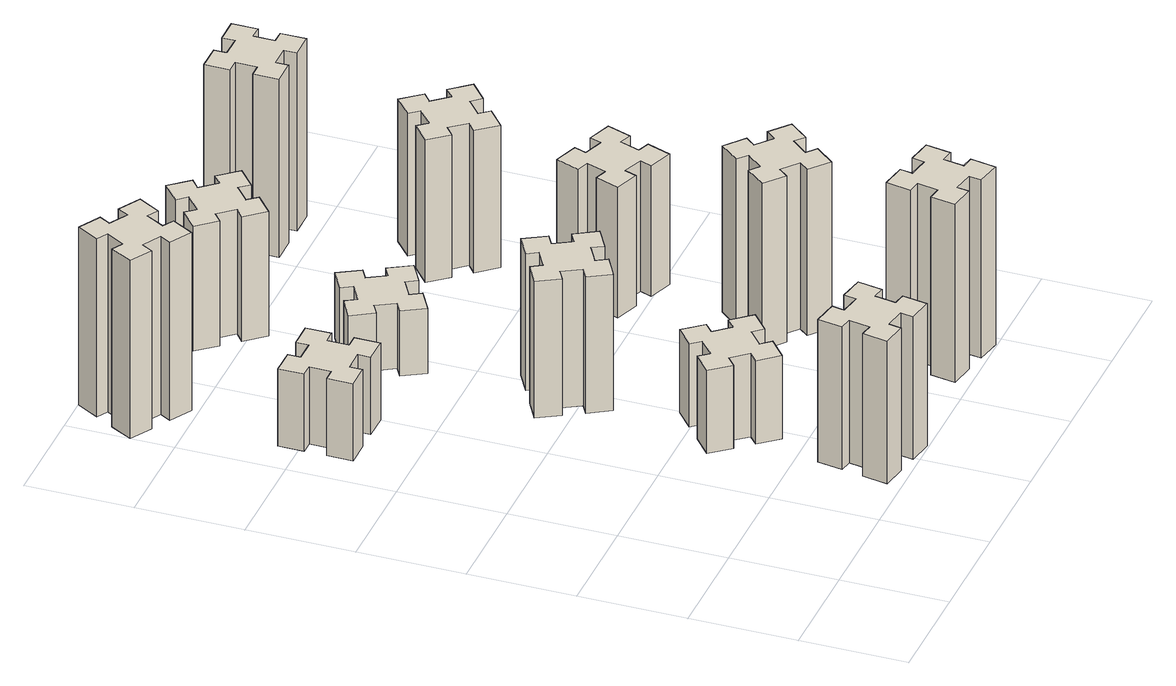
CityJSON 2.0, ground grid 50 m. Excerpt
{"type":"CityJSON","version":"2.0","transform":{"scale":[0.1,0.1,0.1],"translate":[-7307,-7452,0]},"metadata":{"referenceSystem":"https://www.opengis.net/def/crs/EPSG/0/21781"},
"CityObjects":{
"building1":{"type":"Building","attributes":{"class":"1000","function":"1000","usage":"1000","yearOfConstruction":2016,"roofType":"1000","measuredHeight":72,"storeysAboveGround":30,"storeysBelowGround":0},"geometry":[{"type":"Solid","lod":"1","boundaries":[[[[0,1,2,3,4,5,6,7,8,9,10,11,12,13,14,15,16,17,18,19]],[[17,16,20,21]],[[16,15,22,20]],[[15,14,23,22]],[[14,13,24,23]],[[13,12,25,24]],[[12,11,26,25]],[[11,10,27,26]],[[10,9,28,27]],[[9,8,29,28]],[[8,7,30,29]],[[7,6,31,30]],[[6,5,32,31]],[[5,4,33,32]],[[4,3,34,33]],[[3,2,35,34]],[[2,1,36,35]],[[1,0,37,36]],[[0,19,38,37]],[[19,18,39,38]],[[18,17,21,39]],[[24,25,26,27,28,29,30,31,32,33,34,35,36,37,38,39,21,20,22,23]]]]}]},
"building2":{"type":"Building","attributes":{"class":"1000","function":"1000","usage":"1000","yearOfConstruction":2016,"roofType":"1000","measuredHeight":39,"storeysAboveGround":30,"storeysBelowGround":0},"geometry":[{"type":"Solid","lod":"1","boundaries":[[[[40,41,42,43,44,45,46,47,48,49,50,51,52,53,54,55,56,57,58,59]],[[57,56,60,61]],[[56,55,62,60]],[[55,54,63,62]],[[54,53,64,63]],[[53,52,65,64]],[[52,51,66,65]],[[51,50,67,66]],[[50,49,68,67]],[[49,48,69,68]],[[48,47,70,69]],[[47,46,71,70]],[[46,45,72,71]],[[45,44,73,72]],[[44,43,74,73]],[[43,42,75,74]],[[42,41,76,75]],[[41,40,77,76]],[[40,59,78,77]],[[59,58,79,78]],[[58,57,61,79]],[[64,65,66,67,68,69,70,71,72,73,74,75,76,77,78,79,61,60,62,63]]]]}]},
"building3":{"type":"Building","attributes":{"class":"1000","function":"1000","usage":"1000","yearOfConstruction":2016,"roofType":"1000","measuredHeight":90,"storeysAboveGround":30,"storeysBelowGround":0},"geometry":[{"type":"Solid","lod":"1","boundaries":[[[[80,81,82,83,84,85,86,87,88,89,90,91,92,93,94,95,96,97,98,99]],[[97,96,100,101]],[[96,95,102,100]],[[95,94,103,102]],[[94,93,104,103]],[[93,92,105,104]],[[92,91,106,105]],[[91,90,107,106]],[[90,89,108,107]],[[89,88,109,108]],[[88,87,110,109]],[[87,86,111,110]],[[86,85,112,111]],[[85,84,113,112]],[[84,83,114,113]],[[83,82,115,114]],[[82,81,116,115]],[[81,80,117,116]],[[80,99,118,117]],[[99,98,119,118]],[[98,97,101,119]],[[104,105,106,107,108,109,110,111,112,113,114,115,116,117,118,119,101,100,102,103]]]]}]},
"building4":{"type":"Building","attributes":{"class":"1000","function":"1000","usage":"1000","yearOfConstruction":2016,"roofType":"1000","measuredHeight":42,"storeysAboveGround":30,"storeysBelowGround":0},"geometry":[{"type":"Solid","lod":"1","boundaries":[[[[120,121,122,123,124,125,126,127,128,129,130,131,132,133,134,135,136,137,138,139]],[[137,136,140,141]],[[136,135,142,140]],[[135,134,143,142]],[[134,133,144,143]],[[133,132,145,144]],[[132,131,146,145]],[[131,130,147,146]],[[130,129,148,147]],[[129,128,149,148]],[[128,127,150,149]],[[127,126,151,150]],[[126,125,152,151]],[[125,124,153,152]],[[124,123,154,153]],[[123,122,155,154]],[[122,121,156,155]],[[121,120,157,156]],[[120,139,158,157]],[[139,138,159,158]],[[138,137,141,159]],[[144,145,146,147,148,149,150,151,152,153,154,155,156,157,158,159,141,140,142,143]]]]}]},
"building5":{"type":"Building","attributes":{"class":"1000","function":"1000","usage":"1000","yearOfConstruction":2016,"roofType":"1000","measuredHeight":69,"storeysAboveGround":30,"storeysBelowGround":0},"geometry":[{"type":"Solid","lod":"1","boundaries":[[[[160,161,162,163,164,165,166,167,168,169,170,171,172,173,174,175,176,177,178,179]],[[177,176,180,181]],[[176,175,182,180]],[[175,174,183,182]],[[174,173,184,183]],[[173,172,185,184]],[[172,171,186,185]],[[171,170,187,186]],[[170,169,188,187]],[[169,168,189,188]],[[168,167,190,189]],[[167,166,191,190]],[[166,165,192,191]],[[165,164,193,192]],[[164,163,194,193]],[[163,162,195,194]],[[162,161,196,195]],[[161,160,197,196]],[[160,179,198,197]],[[179,178,199,198]],[[178,177,181,199]],[[184,185,186,187,188,189,190,191,192,193,194,195,196,197,198,199,181,180,182,183]]]]}]},
"building6":{"type":"Building","attributes":{"class":"1000","function":"1000","usage":"1000","yearOfConstruction":2016,"roofType":"1000","measuredHeight":33,"storeysAboveGround":30,"storeysBelowGround":0},"geometry":[{"type":"Solid","lod":"1","boundaries":[[[[200,201,202,203,204,205,206,207,208,209,210,211,212,213,214,215,216,217,218,219]],[[217,216,220,221]],[[216,215,222,220]],[[215,214,223,222]],[[214,213,224,223]],[[213,212,225,224]],[[212,211,226,225]],[[211,210,227,226]],[[210,209,228,227]],[[209,208,229,228]],[[208,207,230,229]],[[207,206,231,230]],[[206,205,232,231]],[[205,204,233,232]],[[204,203,234,233]],[[203,202,235,234]],[[202,201,236,235]],[[201,200,237,236]],[[200,219,238,237]],[[219,218,239,238]],[[218,217,221,239]],[[224,225,226,227,228,229,230,231,232,233,234,235,236,237,238,239,221,220,222,223]]]]}]},
"building7":{"type":"Building","attributes":{"class":"1000","function":"1000","usage":"1000","yearOfConstruction":2016,"roofType":"1000","measuredHeight":90,"storeysAboveGround":30,"storeysBelowGround":0},"geometry":[{"type":"Solid","lod":"1","boundaries":[[[[240,241,242,243,244,245,246,247,248,249,250,251,252,253,254,255,256,257,258,259]],[[257,256,260,261]],[[256,255,262,260]],[[255,254,263,262]],[[254,253,264,263]],[[253,252,265,264]],[[252,251,266,265]],[[251,250,267,266]],[[250,249,268,267]],[[249,248,269,268]],[[248,247,270,269]],[[247,246,271,270]],[[246,245,272,271]],[[245,244,273,272]],[[244,243,274,273]],[[243,242,275,274]],[[242,241,276,275]],[[241,240,277,276]],[[240,259,278,277]],[[259,258,279,278]],[[258,257,261,279]],[[264,265,266,267,268,269,270,271,272,273,274,275,276,277,278,279,261,260,262,263]]]]}]},
"building8":{"type":"Building","attributes":{"class":"1000","function":"1000","usage":"1000","yearOfConstruction":2016,"roofType":"1000","measuredHeight":63,"storeysAboveGround":30,"storeysBelowGround":0},"geometry":[{"type":"Solid","lod":"1","boundaries":[[[[280,281,282,283,284,285,286,287,288,289,290,291,292,293,294,295,296,297,298,299]],[[297,296,300,301]],[[296,295,302,300]],[[295,294,303,302]],[[294,293,304,303]],[[293,292,305,304]],[[292,291,306,305]],[[291,290,307,306]],[[290,289,308,307]],[[289,288,309,308]],[[288,287,310,309]],[[287,286,311,310]],[[286,285,312,311]],[[285,284,313,312]],[[284,283,314,313]],[[283,282,315,314]],[[282,281,316,315]],[[281,280,317,316]],[[280,299,318,317]],[[299,298,319,318]],[[298,297,301,319]],[[304,305,306,307,308,309,310,311,312,313,314,315,316,317,318,319,301,300,302,303]]]]}]},
"building9":{"type":"Building","attributes":{"class":"1000","function":"1000","usage":"1000","yearOfConstruction":2016,"roofType":"1000","measuredHeight":84,"storeysAboveGround":30,"storeysBelowGround":0},"geometry":[{"type":"Solid","lod":"1","boundaries":[[[[320,321,322,323,324,325,326,327,328,329,330,331,332,333,334,335,336,337,338,339]],[[337,336,340,341]],[[336,335,342,340]],[[335,334,343,342]],[[334,333,344,343]],[[333,332,345,344]],[[332,331,346,345]],[[331,330,347,346]],[[330,329,348,347]],[[329,328,349,348]],[[328,327,350,349]],[[327,326,351,350]],[[326,325,352,351]],[[325,324,353,352]],[[324,323,354,353]],[[323,322,355,354]],[[322,321,356,355]],[[321,320,357,356]],[[320,339,358,357]],[[339,338,359,358]],[[338,337,341,359]],[[344,345,346,347,348,349,350,351,352,353,354,355,356,357,358,359,341,340,342,343]]]]}]},
"building10":{"type":"Building","attributes":{"class":"1000","function":"1000","usage":"1000","yearOfConstruction":2016,"roofType":"1000","measuredHeight":66,"storeysAboveGround":30,"storeysBelowGround":0},"geometry":[{"type":"Solid","lod":"1","boundaries":[[[[360,361,362,363,364,365,366,367,368,369,370,371,372,373,374,375,376,377,378,379]],[[377,376,380,381]],[[376,375,382,380]],[[375,374,383,382]],[[374,373,384,383]],[[373,372,385,384]],[[372,371,386,385]],[[371,370,387,386]],[[370,369,388,387]],[[369,368,389,388]],[[368,367,390,389]],[[367,366,391,390]],[[366,365,392,391]],[[365,364,393,392]],[[364,363,394,393]],[[363,362,395,394]],[[362,361,396,395]],[[361,360,397,396]],[[360,379,398,397]],[[379,378,399,398]],[[378,377,381,399]],[[384,385,386,387,388,389,390,391,392,393,394,395,396,397,398,399,381,380,382,383]]]]}]},
"building11":{"type":"Building","attributes":{"class":"1000","function":"1000","usage":"1000","yearOfConstruction":2016,"roofType":"1000","measuredHeight":72,"storeysAboveGround":30,"storeysBelowGround":0},"geometry":[{"type":"Solid","lod":"1","boundaries":[[[[400,401,402,403,404,405,406,407,408,409,410,411,412,413,414,415,416,417,418,419]],[[417,416,420,421]],[[416,415,422,420]],[[415,414,423,422]],[[414,413,424,423]],[[413,412,425,424]],[[412,411,426,425]],[[411,410,427,426]],[[410,409,428,427]],[[409,408,429,428]],[[408,407,430,429]],[[407,406,431,430]],[[406,405,432,431]],[[405,404,433,432]],[[404,403,434,433]],[[403,402,435,434]],[[402,401,436,435]],[[401,400,437,436]],[[400,419,438,437]],[[419,418,439,438]],[[418,417,421,439]],[[424,425,426,427,428,429,430,431,432,433,434,435,436,437,438,439,421,420,422,423]]]]}]},
"building12":{"type":"Building","attributes":{"class":"1000","function":"1000","usage":"1000","yearOfConstruction":2016,"roofType":"1000","measuredHeight":90,"storeysAboveGround":30,"storeysBelowGround":0},"geometry":[{"type":"Solid","lod":"1","boundaries":[[[[440,441,442,443,444,445,446,447,448,449,450,451,452,453,454,455,456,457,458,459]],[[457,456,460,461]],[[456,455,462,460]],[[455,454,463,462]],[[454,453,464,463]],[[453,452,465,464]],[[452,451,466,465]],[[451,450,467,466]],[[450,449,468,467]],[[449,448,469,468]],[[448,447,470,469]],[[447,446,471,470]],[[446,445,472,471]],[[445,444,473,472]],[[444,443,474,473]],[[443,442,475,474]],[[442,441,476,475]],[[441,440,477,476]],[[440,459,478,477]],[[459,458,479,478]],[[458,457,461,479]],[[464,465,466,467,468,469,470,471,472,473,474,475,476,477,478,479,461,460,462,463]]]]}]}
},
"vertices":[
[876,274,0],[858,175,0],[799,186,0],[778,67,0],[897,47,0],[907,106,0],[1005,88,0],[995,29,0],[1113,8,0],[1134,127,0],[1075,137,0],[1092,235,0],[1151,225,0],[1172,343,0],[1054,364,0],[1044,305,0],[945,322,0],[956,381,0],[837,402,0],[817,284,0],[945,322,720],[956,381,720],[1044,305,720],[1054,364,720],[1172,343,720],[1151,225,720],[1092,235,720],[1075,137,720],[1134,127,720],[1113,8,720],[995,29,720],[1005,88,720],[907,106,720],[897,47,720],[778,67,720],[799,186,720],[858,175,720],[876,274,720],[817,284,720],[837,402,720],
[445,2375,0],[445,2475,0],[505,2475,0],[505,2595,0],[385,2595,0],[385,2535,0],[285,2535,0],[285,2595,0],[165,2595,0],[165,2475,0],[225,2475,0],[225,2375,0],[165,2375,0],[165,2255,0],[285,2255,0],[285,2315,0],[385,2315,0],[385,2255,0],[505,2255,0],[505,2375,0],[385,2315,390],[385,2255,390],[285,2315,390],[285,2255,390],[165,2255,390],[165,2375,390],[225,2375,390],[225,2475,390],[165,2475,390],[165,2595,390],[285,2595,390],[285,2535,390],[385,2535,390],[385,2595,390],[505,2595,390],[505,2475,390],[445,2475,390],[445,2375,390],[505,2375,390],[505,2255,390],
[334,3336,0],[247,3386,0],[277,3438,0],[173,3498,0],[113,3394,0],[165,3364,0],[115,3277,0],[63,3307,0],[3,3203,0],[107,3143,0],[137,3195,0],[224,3145,0],[194,3093,0],[298,3033,0],[358,3137,0],[306,3167,0],[356,3254,0],[408,3224,0],[468,3328,0],[364,3388,0],[356,3254,900],[408,3224,900],[306,3167,900],[358,3137,900],[298,3033,900],[194,3093,900],[224,3145,900],[137,3195,900],[107,3143,900],[3,3203,900],[63,3307,900],[115,3277,900],[165,3364,900],[113,3394,900],[173,3498,900],[277,3438,900],[247,3386,900],[334,3336,900],[364,3388,900],[468,3328,900],
[943,962,0],[866,897,0],[828,943,0],[736,866,0],[813,774,0],[859,813,0],[923,736,0],[877,698,0],[954,606,0],[1046,683,0],[1008,729,0],[1084,793,0],[1123,747,0],[1215,824,0],[1138,916,0],[1092,878,0],[1027,954,0],[1073,993,0],[996,1085,0],[904,1008,0],[1027,954,420],[1073,993,420],[1092,878,420],[1138,916,420],[1215,824,420],[1123,747,420],[1084,793,420],[1008,729,420],[1046,683,420],[954,606,420],[877,698,420],[923,736,420],[859,813,420],[813,774,420],[736,866,420],[828,943,420],[866,897,420],[943,962,420],[904,1008,420],[996,1085,420],
[855,1574,0],[905,1487,0],[853,1457,0],[913,1353,0],[1017,1413,0],[987,1465,0],[1074,1515,0],[1104,1463,0],[1208,1523,0],[1148,1627,0],[1096,1597,0],[1046,1684,0],[1098,1714,0],[1038,1818,0],[934,1758,0],[964,1706,0],[877,1656,0],[847,1708,0],[743,1648,0],[803,1544,0],[877,1656,690],[847,1708,690],[964,1706,690],[934,1758,690],[1038,1818,690],[1098,1714,690],[1046,1684,690],[1096,1597,690],[1148,1627,690],[1208,1523,690],[1104,1463,690],[1074,1515,690],[987,1465,690],[1017,1413,690],[913,1353,690],[853,1457,690],[905,1487,690],[855,1574,690],[803,1544,690],[743,1648,690],
[855,2414,0],[905,2327,0],[853,2297,0],[913,2193,0],[1017,2253,0],[987,2305,0],[1074,2355,0],[1104,2303,0],[1208,2363,0],[1148,2467,0],[1096,2437,0],[1046,2524,0],[1098,2554,0],[1038,2658,0],[934,2598,0],[964,2546,0],[877,2496,0],[847,2548,0],[743,2488,0],[803,2384,0],[877,2496,330],[847,2548,330],[964,2546,330],[934,2598,330],[1038,2658,330],[1098,2554,330],[1046,2524,330],[1096,2437,330],[1148,2467,330],[1208,2363,330],[1104,2303,330],[1074,2355,330],[987,2305,330],[1017,2253,330],[913,2193,330],[853,2297,330],[905,2327,330],[855,2414,330],[803,2384,330],[743,2488,330],
[1884,305,0],[1785,322,0],[1796,381,0],[1677,402,0],[1657,284,0],[1716,274,0],[1698,175,0],[1639,186,0],[1618,67,0],[1737,47,0],[1747,106,0],[1845,88,0],[1835,29,0],[1953,8,0],[1974,127,0],[1915,137,0],[1932,235,0],[1991,225,0],[2012,343,0],[1894,364,0],[1932,235,900],[1991,225,900],[1915,137,900],[1974,127,900],[1953,8,900],[1835,29,900],[1845,88,900],[1747,106,900],[1737,47,900],[1618,67,900],[1639,186,900],[1698,175,900],[1716,274,900],[1657,284,900],[1677,402,900],[1796,381,900],[1785,322,900],[1884,305,900],[1894,364,900],[2012,343,900],
[1092,3198,0],[1027,3274,0],[1073,3313,0],[996,3405,0],[904,3328,0],[943,3282,0],[866,3217,0],[828,3263,0],[736,3186,0],[813,3094,0],[859,3133,0],[923,3056,0],[877,3018,0],[954,2926,0],[1046,3003,0],[1008,3049,0],[1084,3113,0],[1123,3067,0],[1215,3144,0],[1138,3236,0],[1084,3113,630],[1123,3067,630],[1008,3049,630],[1046,3003,630],[954,2926,630],[877,3018,630],[923,3056,630],[859,3133,630],[813,3094,630],[736,3186,630],[828,3263,630],[866,3217,630],[943,3282,630],[904,3328,630],[996,3405,630],[1073,3313,630],[1027,3274,630],[1092,3198,630],[1138,3236,630],[1215,3144,630],
[1867,836,0],[1932,913,0],[1978,874,0],[2055,966,0],[1963,1043,0],[1924,997,0],[1848,1062,0],[1886,1108,0],[1794,1185,0],[1717,1093,0],[1763,1054,0],[1699,978,0],[1653,1016,0],[1576,924,0],[1668,847,0],[1706,893,0],[1783,829,0],[1744,783,0],[1836,706,0],[1913,798,0],[1783,829,840],[1744,783,840],[1706,893,840],[1668,847,840],[1576,924,840],[1653,1016,840],[1699,978,840],[1763,1054,840],[1717,1093,840],[1794,1185,840],[1886,1108,840],[1848,1062,840],[1924,997,840],[1963,1043,840],[2055,966,840],[1978,874,840],[1932,913,840],[1867,836,840],[1913,798,840],[1836,706,840],
[1900,1772,0],[1806,1806,0],[1827,1862,0],[1714,1903,0],[1673,1790,0],[1729,1770,0],[1695,1676,0],[1639,1697,0],[1597,1584,0],[1710,1543,0],[1731,1599,0],[1825,1565,0],[1804,1509,0],[1917,1467,0],[1958,1580,0],[1902,1601,0],[1936,1695,0],[1992,1674,0],[2033,1787,0],[1920,1828,0],[1936,1695,660],[1992,1674,660],[1902,1601,660],[1958,1580,660],[1917,1467,660],[1804,1509,660],[1825,1565,660],[1731,1599,660],[1710,1543,660],[1597,1584,660],[1639,1697,660],[1695,1676,660],[1729,1770,660],[1673,1790,660],[1714,1903,660],[1827,1862,660],[1806,1806,660],[1900,1772,660],[1920,1828,660],[2033,1787,660],
[1699,2393,0],[1763,2316,0],[1717,2278,0],[1794,2186,0],[1886,2263,0],[1848,2309,0],[1924,2373,0],[1963,2327,0],[2055,2404,0],[1978,2496,0],[1932,2458,0],[1867,2534,0],[1913,2573,0],[1836,2665,0],[1744,2588,0],[1783,2542,0],[1706,2477,0],[1668,2523,0],[1576,2446,0],[1653,2354,0],[1706,2477,720],[1668,2523,720],[1783,2542,720],[1744,2588,720],[1836,2665,720],[1913,2573,720],[1867,2534,720],[1932,2458,720],[1978,2496,720],[2055,2404,720],[1963,2327,720],[1924,2373,720],[1848,2309,720],[1886,2263,720],[1794,2186,720],[1717,2278,720],[1763,2316,720],[1699,2393,720],[1653,2354,720],[1576,2446,720],
[1665,3155,0],[1765,3155,0],[1765,3095,0],[1885,3095,0],[1885,3215,0],[1825,3215,0],[1825,3315,0],[1885,3315,0],[1885,3435,0],[1765,3435,0],[1765,3375,0],[1665,3375,0],[1665,3435,0],[1545,3435,0],[1545,3315,0],[1605,3315,0],[1605,3215,0],[1545,3215,0],[1545,3095,0],[1665,3095,0],[1605,3215,900],[1545,3215,900],[1605,3315,900],[1545,3315,900],[1545,3435,900],[1665,3435,900],[1665,3375,900],[1765,3375,900],[1765,3435,900],[1885,3435,900],[1885,3315,900],[1825,3315,900],[1825,3215,900],[1885,3215,900],[1885,3095,900],[1765,3095,900],[1765,3155,900],[1665,3155,900],[1665,3095,900],[1545,3095,900]
]}
